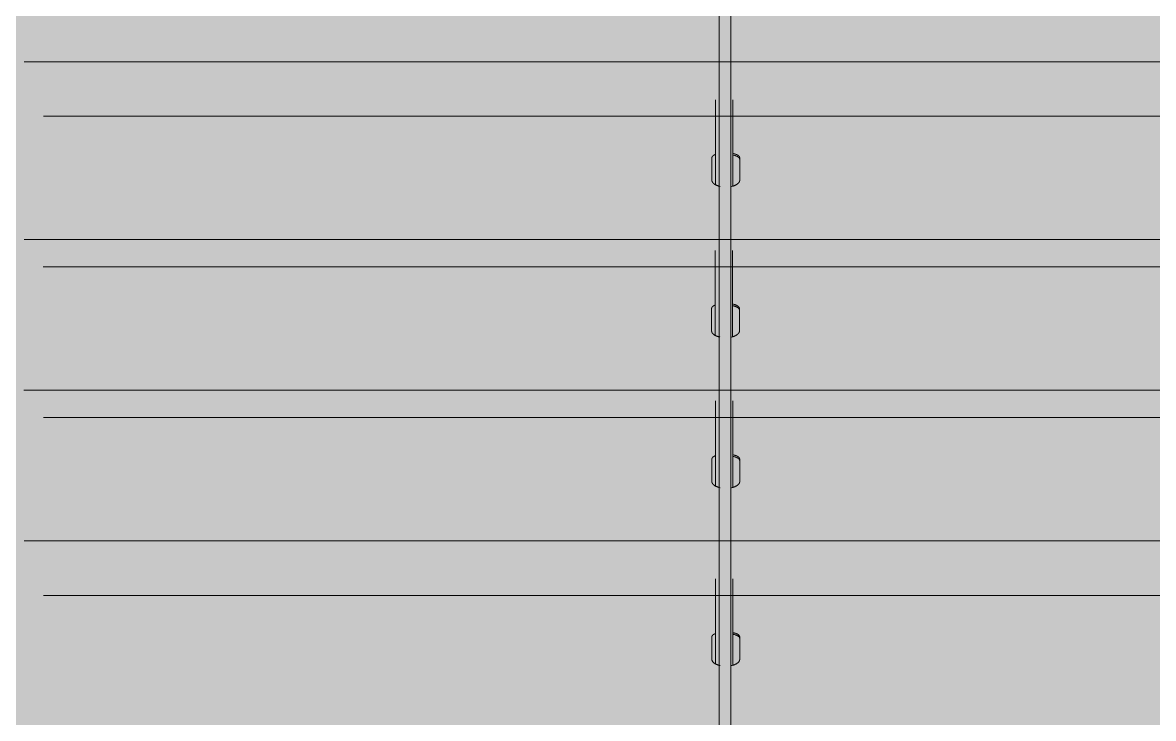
# Model space of a CAD drawing. Header units: millimetres. Extents: x 126 to 12547, y 1644 to 26714.
# Drawn here: x 840.5 to 934.3, y 25467.1 to 25524.8 of the extents above; entities that cross this region are included whole.
import ezdxf

# ---------------------------------------------------------------- set-up
doc = ezdxf.new("R2010")
doc.units = ezdxf.units.MM
doc.layers.add('cono piramide', color=4, linetype='Continuous')
for name, color, linetype, lineweight in [('F_ARREDI_pareti', 1, 'Continuous', 0), ('F_INFISSI', 4, 'Continuous', 5), ('F_MINERAL WALL', 6, 'Continuous', 5), ('F_Tendaggio', 252, 'Continuous', 5), ('F_VETRO', 140, 'Continuous', 5)]:
    doc.layers.add(name, color=color, linetype=linetype, lineweight=lineweight)

# ---------------------------------------------------------------- blocks, each defined once
blk = doc.blocks.new('TENDAGGIO_infisso piccolo_prospetto_fronte')
at = {"layer": 'F_Tendaggio'}
for p, q in [((734470.079, 513619.07), (734711.663, 513619.07)), ((734472.231, 513614.557), (734713.816, 513614.557)), ((734472.07, 513604.316), (734713.655, 513604.316)), ((734473.821, 513602.059), (734715.405, 513602.059)), ((734473.66, 513591.819), (734715.244, 513591.819)), ((734475.031, 513589.561), (734716.616, 513589.561)), ((734474.87, 513579.321), (734716.455, 513579.321)), ((734476.581, 513574.806), (734718.165, 513574.806))]:
    blk.add_line(p, q, dxfattribs=at)
for points in [[(734487.071, 514024.902), (734487.072, 513364.885)], [(734488.029, 513364.838), (734488.033, 513715.015)], [(734429.419, 513619.071), (734476.457, 513619.071)], [(734486.758, 513615.928), (734486.758, 513608.868)], [(734488.2, 513615.928), (734488.2, 513608.761)], [(734476.581, 513614.557), (734431.014, 513614.557)], [(734486.459, 513609.24), (734486.459, 513611.114), (734486.459, 513611.12), (734486.46, 513611.125), (734486.46, 513611.13), (734486.461, 513611.135), (734486.462, 513611.141), (734486.463, 513611.146), (734486.464, 513611.151), (734486.466, 513611.156), (734486.468, 513611.162), (734486.469, 513611.167), (734486.471, 513611.172), (734486.474, 513611.177), (734486.476, 513611.182), (734486.478, 513611.187), (734486.481, 513611.192), (734486.484, 513611.198), (734486.487, 513611.203), (734486.49, 513611.208), (734486.493, 513611.213), (734486.497, 513611.218), (734486.501, 513611.223), (734486.504, 513611.228), (734486.508, 513611.233), (734486.513, 513611.238), (734486.517, 513611.243), (734486.521, 513611.248), (734486.526, 513611.252), (734486.531, 513611.257), (734486.536, 513611.262), (734486.541, 513611.267), (734486.547, 513611.272), (734486.556, 513611.28), (734486.567, 513611.288), (734486.577, 513611.296), (734486.588, 513611.304), (734486.6, 513611.312), (734486.612, 513611.32), (734486.625, 513611.328), (734486.638, 513611.335), (734486.651, 513611.343), (734486.665, 513611.35), (734486.68, 513611.358), (734486.695, 513611.365), (734486.725, 513611.379), (734486.758, 513611.392)], [(734488.2, 513611.469), (734488.261, 513611.455), (734488.319, 513611.44), (734488.348, 513611.432), (734488.375, 513611.424), (734488.402, 513611.415), (734488.429, 513611.406), (734488.468, 513611.392), (734488.486, 513611.384), (734488.505, 513611.376), (734488.522, 513611.368), (734488.539, 513611.36), (734488.556, 513611.352), (734488.572, 513611.344), (734488.587, 513611.335), (734488.602, 513611.327), (734488.616, 513611.318), (734488.63, 513611.309), (734488.643, 513611.3), (734488.655, 513611.291), (734488.667, 513611.281), (734488.678, 513611.272), (734488.684, 513611.267), (734488.689, 513611.262), (734488.694, 513611.257), (734488.699, 513611.252), (734488.704, 513611.248), (734488.708, 513611.243), (734488.712, 513611.238), (734488.717, 513611.233), (734488.721, 513611.228), (734488.724, 513611.223), (734488.728, 513611.218), (734488.732, 513611.213), (734488.735, 513611.208), (734488.738, 513611.203), (734488.741, 513611.198), (734488.744, 513611.192), (734488.747, 513611.187), (734488.749, 513611.182), (734488.752, 513611.177), (734488.754, 513611.172), (734488.756, 513611.167), (734488.757, 513611.162), (734488.759, 513611.156), (734488.761, 513611.151), (734488.762, 513611.146), (734488.763, 513611.141), (734488.764, 513611.135), (734488.765, 513611.13), (734488.765, 513611.125), (734488.766, 513611.12), (734488.766, 513611.114), (734488.766, 513609.573), (734488.766, 513609.225), (734488.765, 513609.219), (734488.765, 513609.216), (734488.765, 513609.213), (734488.765, 513609.209), (734488.764, 513609.206), (734488.764, 513609.202), (734488.763, 513609.198), (734488.762, 513609.191), (734488.76, 513609.184), (734488.758, 513609.177), (734488.757, 513609.171), (734488.755, 513609.164), (734488.753, 513609.157), (734488.75, 513609.15), (734488.748, 513609.142), (734488.745, 513609.135), (734488.741, 513609.127), (734488.736, 513609.117), (734488.731, 513609.106), (734488.725, 513609.095), (734488.719, 513609.085), (734488.713, 513609.075), (734488.706, 513609.065), (734488.698, 513609.055), (734488.691, 513609.045), (734488.683, 513609.035), (734488.675, 513609.026), (734488.667, 513609.016), (734488.658, 513609.007), (734488.65, 513609), (734488.643, 513608.992), (734488.635, 513608.985), (734488.627, 513608.977), (734488.61, 513608.963), (734488.593, 513608.949), (734488.576, 513608.936), (734488.558, 513608.923), (734488.54, 513608.911), (734488.521, 513608.899), (734488.498, 513608.885), (734488.475, 513608.872), (734488.451, 513608.859), (734488.427, 513608.847), (734488.403, 513608.836), (734488.378, 513608.825), (734488.353, 513608.814), (734488.328, 513608.804), (734488.299, 513608.793), (734488.271, 513608.783), (734488.242, 513608.774), (734488.212, 513608.765), (734488.183, 513608.756), (734488.154, 513608.748), (734488.094, 513608.734)], [(734488.766, 513610.978), (734488.766, 513610.984), (734488.766, 513610.99), (734488.765, 513610.996), (734488.764, 513611.002), (734488.763, 513611.007), (734488.762, 513611.013), (734488.761, 513611.019), (734488.759, 513611.025), (734488.757, 513611.031), (734488.755, 513611.036), (734488.753, 513611.042), (734488.751, 513611.048), (734488.748, 513611.054), (734488.745, 513611.059), (734488.742, 513611.065), (734488.739, 513611.07), (734488.736, 513611.076), (734488.732, 513611.081), (734488.728, 513611.087), (734488.724, 513611.093), (734488.72, 513611.098), (734488.715, 513611.104), (734488.71, 513611.109), (734488.705, 513611.115), (734488.7, 513611.12), (734488.695, 513611.125), (734488.69, 513611.131), (734488.684, 513611.136), (734488.678, 513611.141), (734488.672, 513611.146), (734488.666, 513611.152), (734488.659, 513611.157), (734488.646, 513611.167), (734488.631, 513611.177), (734488.616, 513611.187), (734488.6, 513611.197), (734488.584, 513611.206), (734488.567, 513611.216), (734488.549, 513611.225), (734488.53, 513611.234), (734488.513, 513611.242), (734488.495, 513611.249), (734488.458, 513611.264), (734488.42, 513611.278), (734488.379, 513611.292), (734488.337, 513611.305), (734488.293, 513611.316), (734488.247, 513611.328), (734488.2, 513611.338)], [(734487.133, 513608.733), (734487.1, 513608.741), (734487.067, 513608.749), (734487.035, 513608.758), (734487.003, 513608.767), (734486.973, 513608.777), (734486.942, 513608.787), (734486.913, 513608.798), (734486.884, 513608.809), (734486.856, 513608.821), (734486.829, 513608.833), (734486.802, 513608.845), (734486.776, 513608.858), (734486.751, 513608.871), (734486.727, 513608.885), (734486.704, 513608.899), (734486.682, 513608.914), (734486.668, 513608.923), (734486.655, 513608.932), (734486.643, 513608.941), (734486.631, 513608.95), (734486.619, 513608.96), (734486.607, 513608.969), (734486.596, 513608.979), (734486.586, 513608.989), (734486.576, 513608.999), (734486.566, 513609.009), (734486.556, 513609.019), (734486.548, 513609.029), (734486.539, 513609.039), (734486.531, 513609.049), (734486.523, 513609.059), (734486.516, 513609.07), (734486.509, 513609.08), (734486.503, 513609.09), (734486.497, 513609.101), (734486.491, 513609.111), (734486.486, 513609.122), (734486.484, 513609.127), (734486.481, 513609.132), (734486.479, 513609.138), (734486.477, 513609.143), (734486.475, 513609.148), (734486.473, 513609.154), (734486.472, 513609.159), (734486.47, 513609.164), (734486.468, 513609.17), (734486.467, 513609.175), (734486.466, 513609.181), (734486.465, 513609.186), (734486.463, 513609.191), (734486.463, 513609.197), (734486.462, 513609.202), (734486.461, 513609.208), (734486.46, 513609.213), (734486.46, 513609.218), (734486.459, 513609.224), (734486.459, 513609.229), (734486.459, 513609.235), (734486.459, 513609.24)], [(734429.419, 513604.316), (734476.457, 513604.316)], [(734486.738, 513603.43), (734486.738, 513596.37)], [(734488.18, 513603.43), (734488.18, 513596.263)], [(734476.561, 513602.059), (734430.994, 513602.059)], [(734486.438, 513596.742), (734486.438, 513598.616), (734486.439, 513598.621), (734486.439, 513598.627), (734486.44, 513598.632), (734486.441, 513598.637), (734486.442, 513598.643), (734486.443, 513598.648), (734486.444, 513598.653), (734486.445, 513598.658), (734486.447, 513598.663), (734486.449, 513598.669), (734486.451, 513598.674), (734486.453, 513598.679), (734486.455, 513598.684), (734486.458, 513598.689), (734486.461, 513598.694), (734486.463, 513598.699), (734486.466, 513598.705), (734486.47, 513598.71), (734486.473, 513598.715), (734486.476, 513598.72), (734486.48, 513598.725), (734486.484, 513598.73), (734486.488, 513598.735), (734486.492, 513598.74), (734486.496, 513598.745), (734486.501, 513598.749), (734486.506, 513598.754), (734486.511, 513598.759), (734486.516, 513598.764), (734486.521, 513598.769), (734486.526, 513598.774), (734486.536, 513598.782), (734486.546, 513598.79), (734486.557, 513598.798), (734486.568, 513598.806), (734486.58, 513598.814), (734486.592, 513598.822), (734486.604, 513598.83), (734486.617, 513598.837), (734486.631, 513598.845), (734486.645, 513598.852), (734486.659, 513598.859), (734486.674, 513598.867), (734486.705, 513598.88), (734486.738, 513598.894)], [(734488.18, 513598.971), (734488.24, 513598.957), (734488.299, 513598.942), (734488.327, 513598.934), (734488.355, 513598.926), (734488.382, 513598.917), (734488.408, 513598.908), (734488.447, 513598.894), (734488.466, 513598.886), (734488.484, 513598.878), (734488.502, 513598.87), (734488.519, 513598.862), (734488.536, 513598.854), (734488.551, 513598.846), (734488.567, 513598.837), (734488.582, 513598.829), (734488.596, 513598.82), (734488.61, 513598.811), (734488.623, 513598.802), (734488.635, 513598.792), (734488.647, 513598.783), (734488.658, 513598.774), (734488.663, 513598.769), (734488.668, 513598.764), (734488.673, 513598.759), (734488.678, 513598.754), (734488.683, 513598.749), (734488.688, 513598.745), (734488.692, 513598.74), (734488.696, 513598.735), (734488.7, 513598.73), (734488.704, 513598.725), (734488.708, 513598.72), (734488.711, 513598.715), (734488.714, 513598.71), (734488.718, 513598.705), (734488.721, 513598.699), (734488.724, 513598.694), (734488.726, 513598.689), (734488.729, 513598.684), (734488.731, 513598.679), (734488.733, 513598.674), (734488.735, 513598.669), (734488.737, 513598.663), (734488.739, 513598.658), (734488.74, 513598.653), (734488.741, 513598.648), (734488.743, 513598.643), (734488.743, 513598.637), (734488.744, 513598.632), (734488.745, 513598.627), (734488.745, 513598.621), (734488.746, 513598.616), (734488.746, 513597.075), (734488.745, 513596.727), (734488.745, 513596.721), (734488.745, 513596.718), (734488.744, 513596.715), (734488.744, 513596.711), (734488.744, 513596.708), (734488.743, 513596.704), (734488.742, 513596.7), (734488.741, 513596.693), (734488.739, 513596.686), (734488.738, 513596.679), (734488.736, 513596.672), (734488.734, 513596.666), (734488.732, 513596.659), (734488.73, 513596.652), (734488.727, 513596.644), (734488.724, 513596.637), (734488.721, 513596.629), (734488.716, 513596.618), (734488.711, 513596.608), (734488.705, 513596.597), (734488.699, 513596.587), (734488.692, 513596.577), (734488.685, 513596.566), (734488.678, 513596.556), (734488.67, 513596.547), (734488.662, 513596.537), (734488.654, 513596.528), (734488.646, 513596.518), (734488.637, 513596.509), (734488.63, 513596.502), (734488.622, 513596.494), (734488.614, 513596.486), (734488.606, 513596.479), (734488.589, 513596.465), (734488.573, 513596.451), (734488.555, 513596.438), (734488.537, 513596.425), (734488.519, 513596.413), (734488.501, 513596.401), (734488.478, 513596.387), (734488.454, 513596.374), (734488.431, 513596.361), (734488.406, 513596.349), (734488.382, 513596.338), (734488.357, 513596.327), (734488.333, 513596.316), (734488.307, 513596.306), (734488.279, 513596.295), (734488.25, 513596.285), (734488.221, 513596.276), (734488.192, 513596.267), (734488.163, 513596.258), (734488.133, 513596.25), (734488.074, 513596.235)], [(734488.746, 513598.48), (734488.745, 513598.486), (734488.745, 513598.492), (734488.745, 513598.498), (734488.744, 513598.504), (734488.743, 513598.509), (734488.742, 513598.515), (734488.74, 513598.521), (734488.739, 513598.527), (734488.737, 513598.532), (734488.735, 513598.538), (734488.733, 513598.544), (734488.73, 513598.55), (734488.728, 513598.556), (734488.725, 513598.561), (734488.722, 513598.567), (734488.719, 513598.572), (734488.715, 513598.578), (734488.711, 513598.583), (734488.707, 513598.589), (734488.703, 513598.595), (734488.699, 513598.6), (734488.695, 513598.606), (734488.69, 513598.611), (734488.685, 513598.616), (734488.68, 513598.622), (734488.675, 513598.627), (734488.669, 513598.633), (734488.663, 513598.638), (734488.657, 513598.643), (734488.651, 513598.648), (734488.645, 513598.654), (734488.639, 513598.659), (734488.625, 513598.669), (734488.611, 513598.679), (734488.596, 513598.689), (734488.58, 513598.699), (734488.563, 513598.708), (734488.546, 513598.718), (734488.528, 513598.727), (734488.509, 513598.736), (734488.492, 513598.744), (734488.475, 513598.751), (734488.438, 513598.766), (734488.399, 513598.78), (734488.359, 513598.794), (734488.316, 513598.806), (734488.272, 513598.818), (734488.227, 513598.83), (734488.18, 513598.84)], [(734487.112, 513596.235), (734487.079, 513596.243), (734487.047, 513596.251), (734487.014, 513596.26), (734486.983, 513596.269), (734486.952, 513596.279), (734486.922, 513596.289), (734486.892, 513596.3), (734486.864, 513596.311), (734486.836, 513596.323), (734486.808, 513596.335), (734486.782, 513596.347), (734486.756, 513596.36), (734486.731, 513596.373), (734486.707, 513596.387), (734486.684, 513596.401), (734486.661, 513596.415), (734486.648, 513596.425), (734486.635, 513596.434), (734486.622, 513596.443), (734486.61, 513596.452), (734486.598, 513596.462), (734486.587, 513596.471), (734486.576, 513596.481), (734486.565, 513596.491), (734486.555, 513596.501), (734486.545, 513596.511), (734486.536, 513596.52), (734486.527, 513596.531), (734486.519, 513596.541), (734486.51, 513596.551), (734486.503, 513596.561), (734486.495, 513596.571), (734486.489, 513596.582), (734486.482, 513596.592), (734486.476, 513596.603), (734486.471, 513596.613), (734486.466, 513596.624), (734486.463, 513596.629), (734486.461, 513596.634), (734486.459, 513596.64), (734486.457, 513596.645), (734486.455, 513596.65), (734486.453, 513596.656), (734486.451, 513596.661), (734486.449, 513596.666), (734486.448, 513596.672), (734486.447, 513596.677), (734486.445, 513596.682), (734486.444, 513596.688), (734486.443, 513596.693), (734486.442, 513596.699), (734486.441, 513596.704), (734486.44, 513596.709), (734486.44, 513596.715), (734486.439, 513596.72), (734486.439, 513596.726), (734486.439, 513596.731), (734486.438, 513596.736), (734486.438, 513596.742)], [(734429.398, 513591.818), (734476.436, 513591.818)], [(734486.758, 513590.933), (734486.758, 513583.872)], [(734488.2, 513590.933), (734488.2, 513583.765)], [(734476.581, 513589.561), (734431.014, 513589.561)], [(734486.459, 513584.245), (734486.459, 513586.119), (734486.459, 513586.124), (734486.46, 513586.129), (734486.46, 513586.135), (734486.461, 513586.14), (734486.462, 513586.145), (734486.463, 513586.15), (734486.464, 513586.156), (734486.466, 513586.161), (734486.468, 513586.166), (734486.469, 513586.171), (734486.471, 513586.176), (734486.474, 513586.182), (734486.476, 513586.187), (734486.478, 513586.192), (734486.481, 513586.197), (734486.484, 513586.202), (734486.487, 513586.207), (734486.49, 513586.212), (734486.493, 513586.217), (734486.497, 513586.222), (734486.501, 513586.227), (734486.504, 513586.232), (734486.508, 513586.237), (734486.513, 513586.242), (734486.517, 513586.247), (734486.521, 513586.252), (734486.526, 513586.257), (734486.531, 513586.262), (734486.536, 513586.267), (734486.541, 513586.271), (734486.547, 513586.276), (734486.556, 513586.285), (734486.567, 513586.293), (734486.577, 513586.301), (734486.588, 513586.309), (734486.6, 513586.317), (734486.612, 513586.325), (734486.625, 513586.332), (734486.638, 513586.34), (734486.651, 513586.347), (734486.665, 513586.355), (734486.68, 513586.362), (734486.695, 513586.369), (734486.725, 513586.383), (734486.758, 513586.396)], [(734488.2, 513586.474), (734488.261, 513586.46), (734488.319, 513586.445), (734488.348, 513586.437), (734488.375, 513586.429), (734488.402, 513586.42), (734488.429, 513586.411), (734488.468, 513586.396), (734488.486, 513586.389), (734488.505, 513586.381), (734488.522, 513586.373), (734488.539, 513586.365), (734488.556, 513586.357), (734488.572, 513586.348), (734488.587, 513586.34), (734488.602, 513586.331), (734488.616, 513586.322), (734488.63, 513586.313), (734488.643, 513586.304), (734488.655, 513586.295), (734488.667, 513586.286), (734488.678, 513586.276), (734488.684, 513586.271), (734488.689, 513586.267), (734488.694, 513586.262), (734488.699, 513586.257), (734488.704, 513586.252), (734488.708, 513586.247), (734488.712, 513586.242), (734488.717, 513586.237), (734488.721, 513586.232), (734488.724, 513586.227), (734488.728, 513586.222), (734488.732, 513586.217), (734488.735, 513586.212), (734488.738, 513586.207), (734488.741, 513586.202), (734488.744, 513586.197), (734488.747, 513586.192), (734488.749, 513586.187), (734488.752, 513586.182), (734488.754, 513586.176), (734488.756, 513586.171), (734488.757, 513586.166), (734488.759, 513586.161), (734488.761, 513586.156), (734488.762, 513586.15), (734488.763, 513586.145), (734488.764, 513586.14), (734488.765, 513586.135), (734488.765, 513586.129), (734488.766, 513586.124), (734488.766, 513586.119), (734488.766, 513584.577), (734488.766, 513584.23), (734488.765, 513584.224), (734488.765, 513584.221), (734488.765, 513584.217), (734488.765, 513584.214), (734488.764, 513584.21), (734488.764, 513584.207), (734488.763, 513584.203), (734488.762, 513584.196), (734488.76, 513584.189), (734488.758, 513584.182), (734488.757, 513584.175), (734488.755, 513584.168), (734488.753, 513584.162), (734488.75, 513584.154), (734488.748, 513584.147), (734488.745, 513584.139), (734488.741, 513584.132), (734488.736, 513584.121), (734488.731, 513584.11), (734488.725, 513584.1), (734488.719, 513584.09), (734488.713, 513584.079), (734488.706, 513584.069), (734488.698, 513584.059), (734488.691, 513584.049), (734488.683, 513584.04), (734488.675, 513584.03), (734488.667, 513584.021), (734488.658, 513584.012), (734488.65, 513584.004), (734488.643, 513583.997), (734488.635, 513583.989), (734488.627, 513583.982), (734488.61, 513583.967), (734488.593, 513583.954), (734488.576, 513583.941), (734488.558, 513583.928), (734488.54, 513583.916), (734488.521, 513583.904), (734488.498, 513583.89), (734488.475, 513583.877), (734488.451, 513583.864), (734488.427, 513583.852), (734488.403, 513583.84), (734488.378, 513583.829), (734488.353, 513583.819), (734488.328, 513583.809), (734488.299, 513583.798), (734488.271, 513583.788), (734488.242, 513583.778), (734488.212, 513583.769), (734488.183, 513583.761), (734488.154, 513583.753), (734488.094, 513583.738)], [(734488.766, 513585.983), (734488.766, 513585.989), (734488.766, 513585.994), (734488.765, 513586), (734488.764, 513586.006), (734488.763, 513586.012), (734488.762, 513586.018), (734488.761, 513586.023), (734488.759, 513586.029), (734488.757, 513586.035), (734488.755, 513586.041), (734488.753, 513586.047), (734488.751, 513586.053), (734488.748, 513586.058), (734488.745, 513586.064), (734488.742, 513586.069), (734488.739, 513586.075), (734488.736, 513586.08), (734488.732, 513586.086), (734488.728, 513586.092), (734488.724, 513586.097), (734488.72, 513586.103), (734488.715, 513586.108), (734488.71, 513586.114), (734488.705, 513586.119), (734488.7, 513586.124), (734488.695, 513586.13), (734488.69, 513586.135), (734488.684, 513586.14), (734488.678, 513586.146), (734488.672, 513586.151), (734488.666, 513586.156), (734488.659, 513586.161), (734488.646, 513586.171), (734488.631, 513586.182), (734488.616, 513586.191), (734488.6, 513586.201), (734488.584, 513586.211), (734488.567, 513586.22), (734488.549, 513586.229), (734488.53, 513586.238), (734488.513, 513586.246), (734488.495, 513586.254), (734488.458, 513586.269), (734488.42, 513586.283), (734488.379, 513586.296), (734488.337, 513586.309), (734488.293, 513586.321), (734488.247, 513586.332), (734488.2, 513586.342)], [(734487.133, 513583.738), (734487.1, 513583.745), (734487.067, 513583.754), (734487.035, 513583.763), (734487.003, 513583.772), (734486.973, 513583.782), (734486.942, 513583.792), (734486.913, 513583.803), (734486.884, 513583.814), (734486.856, 513583.825), (734486.829, 513583.837), (734486.802, 513583.85), (734486.776, 513583.863), (734486.751, 513583.876), (734486.727, 513583.89), (734486.704, 513583.904), (734486.682, 513583.918), (734486.668, 513583.927), (734486.655, 513583.936), (734486.643, 513583.946), (734486.631, 513583.955), (734486.619, 513583.964), (734486.607, 513583.974), (734486.596, 513583.984), (734486.586, 513583.993), (734486.576, 513584.003), (734486.566, 513584.013), (734486.556, 513584.023), (734486.548, 513584.033), (734486.539, 513584.043), (734486.531, 513584.053), (734486.523, 513584.064), (734486.516, 513584.074), (734486.509, 513584.084), (734486.503, 513584.095), (734486.497, 513584.105), (734486.491, 513584.116), (734486.486, 513584.126), (734486.484, 513584.132), (734486.481, 513584.137), (734486.479, 513584.142), (734486.477, 513584.148), (734486.475, 513584.153), (734486.473, 513584.158), (734486.472, 513584.164), (734486.47, 513584.169), (734486.468, 513584.174), (734486.467, 513584.18), (734486.466, 513584.185), (734486.465, 513584.19), (734486.463, 513584.196), (734486.463, 513584.201), (734486.462, 513584.207), (734486.461, 513584.212), (734486.46, 513584.217), (734486.46, 513584.223), (734486.459, 513584.228), (734486.459, 513584.234), (734486.459, 513584.239), (734486.459, 513584.245)], [(734429.419, 513579.321), (734476.457, 513579.321)], [(734486.758, 513576.178), (734486.758, 513569.118)], [(734488.2, 513576.178), (734488.2, 513569.011)], [(734476.581, 513574.806), (734431.014, 513574.806)], [(734486.459, 513569.49), (734486.459, 513571.364), (734486.459, 513571.369), (734486.46, 513571.375), (734486.46, 513571.38), (734486.461, 513571.385), (734486.462, 513571.39), (734486.463, 513571.396), (734486.464, 513571.401), (734486.466, 513571.406), (734486.468, 513571.411), (734486.469, 513571.416), (734486.471, 513571.422), (734486.474, 513571.427), (734486.476, 513571.432), (734486.478, 513571.437), (734486.481, 513571.442), (734486.484, 513571.447), (734486.487, 513571.452), (734486.49, 513571.457), (734486.493, 513571.462), (734486.497, 513571.467), (734486.501, 513571.472), (734486.504, 513571.477), (734486.508, 513571.482), (734486.513, 513571.487), (734486.517, 513571.492), (734486.521, 513571.497), (734486.526, 513571.502), (734486.531, 513571.507), (734486.536, 513571.512), (734486.541, 513571.517), (734486.547, 513571.521), (734486.556, 513571.53), (734486.567, 513571.538), (734486.577, 513571.546), (734486.588, 513571.554), (734486.6, 513571.562), (734486.612, 513571.57), (734486.625, 513571.578), (734486.638, 513571.585), (734486.651, 513571.593), (734486.665, 513571.6), (734486.68, 513571.607), (734486.695, 513571.614), (734486.725, 513571.628), (734486.758, 513571.642)], [(734488.2, 513571.719), (734488.261, 513571.705), (734488.319, 513571.69), (734488.348, 513571.682), (734488.375, 513571.674), (734488.402, 513571.665), (734488.429, 513571.656), (734488.468, 513571.641), (734488.486, 513571.634), (734488.505, 513571.626), (734488.522, 513571.618), (734488.539, 513571.61), (734488.556, 513571.602), (734488.572, 513571.593), (734488.587, 513571.585), (734488.602, 513571.576), (734488.616, 513571.567), (734488.63, 513571.559), (734488.643, 513571.549), (734488.655, 513571.54), (734488.667, 513571.531), (734488.678, 513571.521), (734488.684, 513571.517), (734488.689, 513571.512), (734488.694, 513571.507), (734488.699, 513571.502), (734488.704, 513571.497), (734488.708, 513571.492), (734488.712, 513571.487), (734488.717, 513571.482), (734488.721, 513571.477), (734488.724, 513571.472), (734488.728, 513571.467), (734488.732, 513571.462), (734488.735, 513571.457), (734488.738, 513571.452), (734488.741, 513571.447), (734488.744, 513571.442), (734488.747, 513571.437), (734488.749, 513571.432), (734488.752, 513571.427), (734488.754, 513571.422), (734488.756, 513571.416), (734488.757, 513571.411), (734488.759, 513571.406), (734488.761, 513571.401), (734488.762, 513571.396), (734488.763, 513571.39), (734488.764, 513571.385), (734488.765, 513571.38), (734488.765, 513571.375), (734488.766, 513571.369), (734488.766, 513571.364), (734488.766, 513569.823), (734488.766, 513569.475), (734488.765, 513569.469), (734488.765, 513569.466), (734488.765, 513569.463), (734488.765, 513569.459), (734488.764, 513569.455), (734488.764, 513569.452), (734488.763, 513569.448), (734488.762, 513569.441), (734488.76, 513569.434), (734488.758, 513569.427), (734488.757, 513569.42), (734488.755, 513569.414), (734488.753, 513569.407), (734488.75, 513569.399), (734488.748, 513569.392), (734488.745, 513569.384), (734488.741, 513569.377), (734488.736, 513569.366), (734488.731, 513569.356), (734488.725, 513569.345), (734488.719, 513569.335), (734488.713, 513569.324), (734488.706, 513569.314), (734488.698, 513569.304), (734488.691, 513569.294), (734488.683, 513569.285), (734488.675, 513569.275), (734488.667, 513569.266), (734488.658, 513569.257), (734488.65, 513569.249), (734488.643, 513569.242), (734488.635, 513569.234), (734488.627, 513569.227), (734488.61, 513569.213), (734488.593, 513569.199), (734488.576, 513569.186), (734488.558, 513569.173), (734488.54, 513569.161), (734488.521, 513569.149), (734488.498, 513569.135), (734488.475, 513569.122), (734488.451, 513569.109), (734488.427, 513569.097), (734488.403, 513569.085), (734488.378, 513569.074), (734488.353, 513569.064), (734488.328, 513569.054), (734488.299, 513569.043), (734488.271, 513569.033), (734488.242, 513569.023), (734488.212, 513569.014), (734488.183, 513569.006), (734488.154, 513568.998), (734488.094, 513568.983)], [(734488.766, 513571.228), (734488.766, 513571.234), (734488.766, 513571.24), (734488.765, 513571.245), (734488.764, 513571.251), (734488.763, 513571.257), (734488.762, 513571.263), (734488.761, 513571.269), (734488.759, 513571.274), (734488.757, 513571.28), (734488.755, 513571.286), (734488.753, 513571.292), (734488.751, 513571.298), (734488.748, 513571.303), (734488.745, 513571.309), (734488.742, 513571.315), (734488.739, 513571.32), (734488.736, 513571.326), (734488.732, 513571.331), (734488.728, 513571.337), (734488.724, 513571.342), (734488.72, 513571.348), (734488.715, 513571.353), (734488.71, 513571.359), (734488.705, 513571.364), (734488.7, 513571.37), (734488.695, 513571.375), (734488.69, 513571.38), (734488.684, 513571.386), (734488.678, 513571.391), (734488.672, 513571.396), (734488.666, 513571.401), (734488.659, 513571.406), (734488.646, 513571.417), (734488.631, 513571.427), (734488.616, 513571.437), (734488.6, 513571.446), (734488.584, 513571.456), (734488.567, 513571.465), (734488.549, 513571.475), (734488.53, 513571.484), (734488.513, 513571.491), (734488.495, 513571.499), (734488.458, 513571.514), (734488.42, 513571.528), (734488.379, 513571.542), (734488.337, 513571.554), (734488.293, 513571.566), (734488.247, 513571.577), (734488.2, 513571.588)], [(734487.133, 513568.983), (734487.1, 513568.991), (734487.067, 513568.999), (734487.035, 513569.008), (734487.003, 513569.017), (734486.973, 513569.027), (734486.942, 513569.037), (734486.913, 513569.048), (734486.884, 513569.059), (734486.856, 513569.071), (734486.829, 513569.083), (734486.802, 513569.095), (734486.776, 513569.108), (734486.751, 513569.121), (734486.727, 513569.135), (734486.704, 513569.149), (734486.682, 513569.163), (734486.668, 513569.172), (734486.655, 513569.181), (734486.643, 513569.191), (734486.631, 513569.2), (734486.619, 513569.21), (734486.607, 513569.219), (734486.596, 513569.229), (734486.586, 513569.239), (734486.576, 513569.248), (734486.566, 513569.258), (734486.556, 513569.268), (734486.548, 513569.278), (734486.539, 513569.288), (734486.531, 513569.299), (734486.523, 513569.309), (734486.516, 513569.319), (734486.509, 513569.33), (734486.503, 513569.34), (734486.497, 513569.35), (734486.491, 513569.361), (734486.486, 513569.372), (734486.484, 513569.377), (734486.481, 513569.382), (734486.479, 513569.387), (734486.477, 513569.393), (734486.475, 513569.398), (734486.473, 513569.403), (734486.472, 513569.409), (734486.47, 513569.414), (734486.468, 513569.42), (734486.467, 513569.425), (734486.466, 513569.43), (734486.465, 513569.436), (734486.463, 513569.441), (734486.463, 513569.446), (734486.462, 513569.452), (734486.461, 513569.457), (734486.46, 513569.463), (734486.46, 513569.468), (734486.459, 513569.473), (734486.459, 513569.479), (734486.459, 513569.484), (734486.459, 513569.49)]]:
    blk.add_lwpolyline(points, dxfattribs=at)
blk = doc.blocks.new('INFISSO L.400 MM_prospetto_fronte')
at = {"layer": 'F_VETRO', "transparency": 33554579}
h = blk.add_hatch(color=153, dxfattribs=at)
h.dxf.hatch_style = 1
h.set_gradient(color1=(102, 153, 204), color2=(251, 252, 254), rotation=45, one_color=1, tint=0.994624)
h.paths.add_polyline_path([(-15858.477, 12715.626), (-16258.477, 12715.626), (-16258.477, 11495.626), (-15858.477, 11495.626)])
blk = doc.blocks.new('RIV.to_pareti e soffitto_slider_armadiature_camera master_sez.......')
at = {"layer": 'F_INFISSI', "true_color": 0x636466}
h = blk.add_hatch(color=251, dxfattribs=at)
h.dxf.hatch_style = 1
h.paths.add_polyline_path([(734352.116, 514201.277), (734352.116, 512921.277), (734812.116, 512921.277), (734812.116, 514201.277)])
h.paths.add_polyline_path([(734382.116, 514171.277), (734782.116, 514171.277), (734782.116, 512951.277), (734382.116, 512951.277)], flags=16)
at = {"layer": 'F_MINERAL WALL', "true_color": 0x636466, "transparency": 33554559}
h = blk.add_hatch(dxfattribs=at)
h.set_pattern_fill('AR-SAND', color=251)
h.set_pattern_definition([(37.5, (2500, 0), (-1.6000313, 48.9413237), [0, -38.608, 0, -43.18, 0, -41.275]), (7.5, (2500, 0), (44.9523283, 71.68251), [0, -20.828, 0, -34.798, 0, -13.335]), (327.5, (2468.76, 0), (79.099237, 0.1437185), [0, -12.7, 0, -45.72, 0, -59.69]), (317.5, (2468.76, 0), (76.355645, 22.2929323), [0, -6.35, 0, -29.972, 0, -34.29])])
h.paths.add_polyline_path([(733693.124, 514601.278), (733693.124, 512521.278), (734878.124, 512521.278), (734878.124, 514601.278)])
h.paths.add_polyline_path([(734822.116, 514211.277), (734822.116, 512911.277), (734342.116, 512911.277), (734342.116, 514211.277)], flags=16)
at = {"color": 1}
blk.add_blockref('INFISSO L.400 MM_prospetto_fronte', (750640.594, 501455.651), dxfattribs=at)
at = {"layer": 'cono piramide', "color": 2, "lineweight": 5}
blk.add_blockref('TENDAGGIO_infisso piccolo_prospetto_fronte', (-21.487, -10.001), dxfattribs=at)

msp = doc.modelspace()

# ---------------------------------------------------------------- block references
at = {"layer": 'F_ARREDI_pareti', "color": 2, "lineweight": 5}
msp.add_blockref('RIV.to_pareti e soffitto_slider_armadiature_camera master_sez.......', (-733567.336, -488087.481), dxfattribs=at)

doc.saveas('drawing.dxf')
